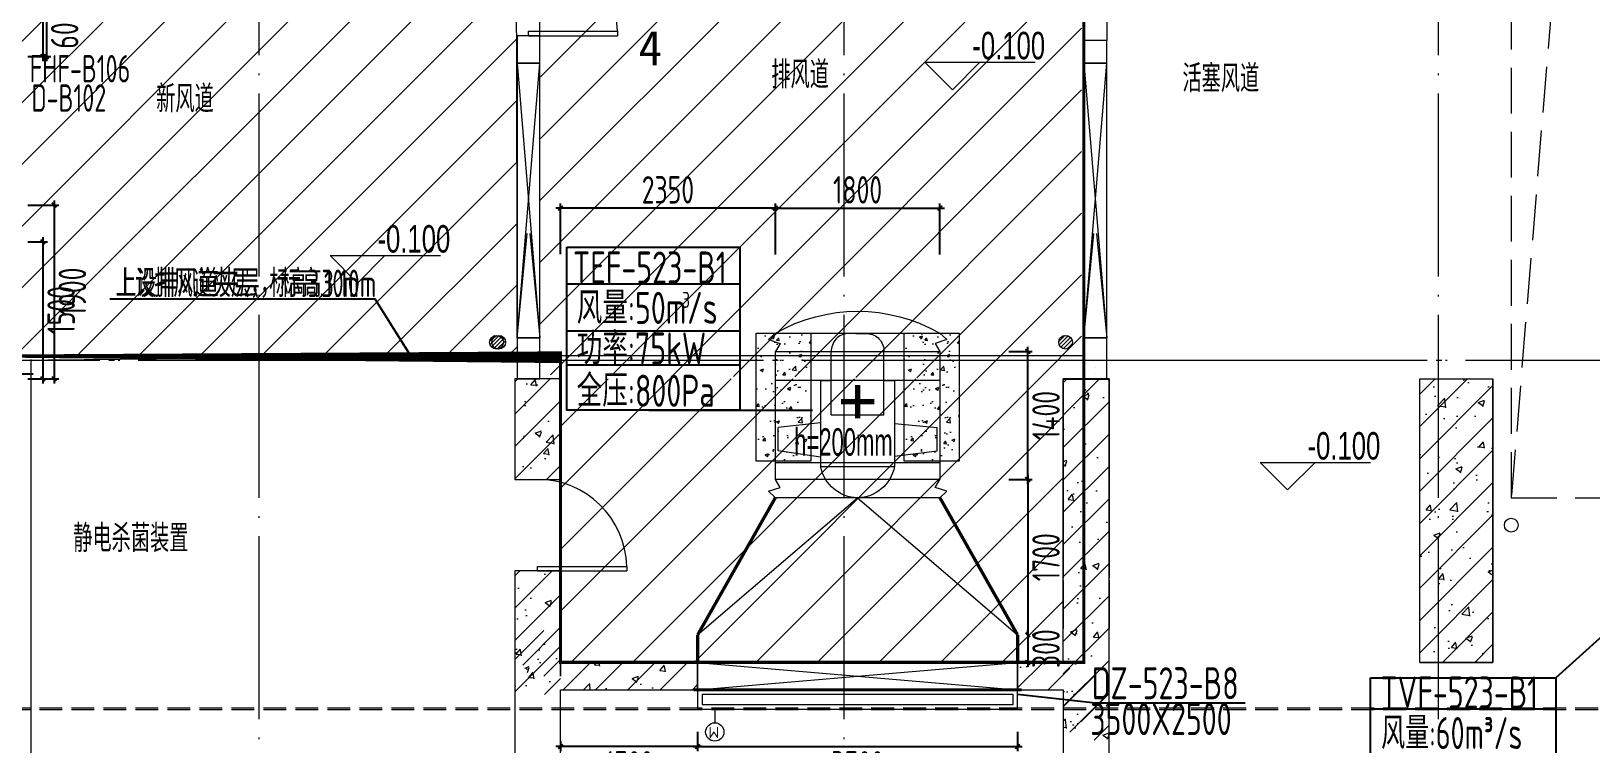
# Model space of a CAD drawing. Extents: x 4 to 13611208, y -605838 to 574722.
# Drawn here: x 13444407 to 13461467, y 180669 to 188460 of the extents above; entities that cross this region are included whole.
import ezdxf

# ---------------------------------------------------------------- set-up
doc = ezdxf.new("R2010")
doc.units = 0
doc.header["$LTSCALE"] = 1000
doc.header["$MEASUREMENT"] = 0
doc.linetypes.add('DASH', pattern=[0.35, 0.25, -0.1])
doc.linetypes.add('DOTE', pattern=[2.4200000000000004, 2, -0.2, 0.02, -0.2])
for name, color, linetype, lineweight in [('1-预埋件', 8, 'Continuous', 5), ('pipe排水', 8, 'Continuous', 5), ('SDF-设备', 1, 'Continuous', 5), ('SDF-风管', 3, 'Continuous', 20), ('SDF-风阀', 51, 'Continuous', 5), ('建筑底图', 8, 'Continuous', 13), ('预埋管', 8, 'Continuous', 5)]:
    doc.layers.add(name, color=color, linetype=linetype, lineweight=lineweight)
for name, color, linetype in [('DUCT-D-P标注', 7, 'Continuous'), ('DUCT-K-P标注', 7, 'Continuous'), ('DUCT-X-P标注', 7, 'Continuous'), ('DUCT-X-Y标注', 7, 'Continuous'), ('PUB_TEXT', 8, 'Continuous'), ('SDF-标注', 7, 'Continuous')]:
    doc.layers.add(name, color=color, linetype=linetype)
doc.styles.add('67', font='gbenor.shx', dxfattribs={"width": 0.7, "bigfont": 'hztxt.shx'})
doc.styles.add('C', font='HZTXT_E', dxfattribs={"width": 0.7, "bigfont": 'HZTXT'})
doc.styles.add('du', font='gbenor.shx', dxfattribs={"width": 0.8, "bigfont": 'hztxt.shx'})
doc.styles.get("Standard").update_dxf_attribs({"font": 'gbenor.shx', "bigfont": 'gbcbig.shx'})
doc.styles.add('宋体', font='')
doc.styles.add('晓游', font='gbenor.shx', dxfattribs={"width": 0.8, "bigfont": 'hztxt.shx'})
doc.styles.get('宋体').set_extended_font_data('SimSun')
doc.dimstyles.new('67', dxfattribs={"dimscale": 100, "dimtxt": 3, "dimasz": 0.5, "dimexe": 0.5, "dimexo": 2, "dimgap": 0.5, "dimtad": 2, "dimdec": 0, "dimrnd": 5, "dimzin": 0, "dimdsep": 46, "dimtxsty": 'du', "dimblk": 'ARCHTICK', "dimcen": 0, "dimdle": 0.5, "dimclrd": 256, "dimclre": 256, "dimclrt": 256, "dimazin": 0, "dimtfac": 1, "dimtdec": 0, "dimtix": 1, "dimtmove": 2, "dimatfit": 3, "dimfxl": 100, "dimtolj": 1, "dimtzin": 0, "dimlwd": -1, "dimlwe": -1, "dimarcsym": 0})
pattern_1 = [(45, (0.2669163811951876, -129739.492322559), (-336.7596045400932, 336.7596045400933), [])]
pattern_2 = [(45, (-133785.1337951943, -33131), (-176.7766952966369, 176.7766952966369), []), (49.99999999999999, (-133785.1337951943, -33131), (717.2601826007534, -62.75213498259511), [75, -825]), (355, (-133785.1337951943, -33131), (-138.751333613, 752.1921337000118), [60, -660]), (100.4514, (-133725.362115195, -33136.22933999999), (578.5093817140216, 689.4395420609536), [63.74019000000001, -701.142112]), (46.18420000000001, (-133785.1337951943, -32931), (1067.241048625644, -165.5190143290181), [112.5, -1237.5]), (96.6356, (-133696.1970501952, -32944.79330700001), (934.6627055487033, 974.1178709004417), [95.610288, -1051.713]), (351.1842, (-133785.1337951943, -32931), (934.6619451336272, 974.1186009253246), [90, -990]), (21, (-133685.1337951943, -32981), (596.9070521184617, -402.6188906653388), [75, -825]), (326.0000000000001, (-133685.1337951943, -32981), (243.3153319215817, 725.150045046853), [60, -660]), (71.4514, (-133635.3915621936, -33014.55160599999), (840.22262858149, 322.5304967099524), [63.74019000000001, -701.142112]), (37.50000000000001, (-133785.1337951943, -33131), (12.15985531729067, 332.8938538313115), [0, -652, 0, -670, 0, -662.5]), (7.499999999999999, (-133785.1337951943, -33131), (263.0695374421486, 394.4117118823602), [0, -382, 0, -637, 0, -252.5]), (327.5, (-134008.1337951943, -33131), (533.822436172409, -22.55487173437976), [0, -250, 0, -780, 0, -1035]), (317.5, (-134108.1337951943, -33131), (583.1861693423863, 100.1049823323177), [0, -325, 0, -518, 0, -735])]
pattern_3 = [(45, (-133785.1337951943, -33831), (-176.7766952966369, 176.7766952966369), []), (49.99999999999999, (-133785.1337951943, -33831), (717.2601826007534, -62.75213498259511), [75, -825]), (355, (-133785.1337951943, -33831), (-138.751333613, 752.1921337000118), [60, -660]), (100.4514, (-133725.362115195, -33836.22933999999), (578.5093817140216, 689.4395420609536), [63.74019000000001, -701.142112]), (46.18420000000001, (-133785.1337951943, -33631), (1067.241048625644, -165.5190143290181), [112.5, -1237.5]), (96.6356, (-133696.1970501952, -33644.79330700001), (934.6627055487033, 974.1178709004417), [95.610288, -1051.713]), (351.1842, (-133785.1337951943, -33631), (934.6619451336272, 974.1186009253246), [90, -990]), (21, (-133685.1337951943, -33681), (596.9070521184617, -402.6188906653388), [75, -825]), (326.0000000000001, (-133685.1337951943, -33681), (243.3153319215817, 725.150045046853), [60, -660]), (71.4514, (-133635.3915621936, -33714.55160599999), (840.22262858149, 322.5304967099524), [63.74019000000001, -701.142112]), (37.50000000000001, (-133785.1337951943, -33831), (12.15985531729067, 332.8938538313115), [0, -652, 0, -670, 0, -662.5]), (7.499999999999999, (-133785.1337951943, -33831), (263.0695374421486, 394.4117118823602), [0, -382, 0, -637, 0, -252.5]), (327.5, (-134008.1337951943, -33831), (533.822436172409, -22.55487173437976), [0, -250, 0, -780, 0, -1035]), (317.5, (-134108.1337951943, -33831), (583.1861693423863, 100.1049823323177), [0, -325, 0, -518, 0, -735])]

# ---------------------------------------------------------------- blocks, each defined once
blk = doc.blocks.new('地漏')
at = {"layer": 'pipe排水'}
h = blk.add_hatch(dxfattribs=at)
h.set_pattern_fill('ANSI31', color=8, scale=25, style=0)
h.set_pattern_definition([(45, (-444803.9495521076, -349136.3974404513), (-28.0633003783411, 28.0633003783411), [])])
h.paths.add_polyline_path([(100, 0, 1), (-100, 0, 1)])
blk.add_circle((0, 0), 100, dxfattribs=at)
blk = doc.blocks.new('A$C00460B6A')
at = {"layer": '预埋管', "linetype": 'DASH', "lineweight": -3, "ltscale": 0.5}
for p, q in [((729.1189822256565, 50.00143341813236), (-0.006739586591720581, 50.00143030937761)), ((523.463043898344, 100.0014334181324), (174.7439385093749, 100.0014303093776)), ((523.463043898344, 100.0014334181324), (174.7439385093749, 100.0014303093776)), ((523.4630443789065, 0.00143341813236475), (174.7439389880747, 0.001430309377610683))]:
    blk.add_line(p, q, dxfattribs=at)
for centre in [(174.7439387496561, 50.00143030937761), (523.4630441386253, 50.00143341813236)]:
    blk.add_ellipse(centre, major_axis=(-2.429254217184632e-07, 49.99999999906868), ratio=0.6701911663388869, start_param=3.141592653510884, end_param=9.42477796069047, dxfattribs=at)
blk = doc.blocks.new('埋件')
at = {"layer": '1-预埋件', "const_width": 50.00000000000001}
for points in [[(0, -158.9491780996323), (0, 158.9491780996323)], [(-158.9491782188416, -5.960464477539062e-08), (158.9491780996323, -5.960464477539062e-08)]]:
    blk.add_lwpolyline(points, dxfattribs=at)
blk = doc.blocks.new('_FZH')
blk.add_lwpolyline([(-0.5, -0.5), (0.5, -0.5), (0.5000000000000001, 0.5), (-0.4999999999999999, 0.5)], close=True)
blk = doc.blocks.new('$DorLib2D$00000001')
for p, q in [((0.45, 0.975), (0.5000000000000002, 0.975)), ((0.45, 0), (0.45, 0.975)), ((0.5, 0), (0.5, 0.975)), ((0.5, 0), (0.45, 0))]:
    blk.add_line(p, q)
at = {"lineweight": 13}
blk.add_arc((0.475, 0), 0.975, 91.46928358135379, 180, dxfattribs=at)
blk = doc.blocks.new('_ArchTick')
at = {"color": 0, "linetype": 'ByBlock', "const_width": 0.4}
blk.add_lwpolyline([(-0.5, -0.5), (0.5, 0.5)], dxfattribs=at)
blk = doc.blocks.new('*D309')
at = {"layer": 'SDF-标注', "transparency": 16777216}
for p, q in [((13451697.3662067, 180798.3355331155), (13451697.3662067, 180588.9741109634)), ((13455197.36620421, 180798.3355331397), (13455197.36620421, 180588.9741109634)), ((13451647.3662067, 180638.9741109634), (13455247.36620421, 180638.9741109634))]:
    blk.add_line(p, q, dxfattribs=at)
at = {"layer": 'SDF-标注', "transparency": 16777216, "xscale": 50, "yscale": 50, "zscale": 50, "rotation": 180}
blk.add_blockref('_ArchTick', (13451697.3662067, 180638.9741109634), dxfattribs=at)
at = {"layer": 'SDF-标注', "transparency": 16777216, "xscale": 50, "yscale": 50, "zscale": 50}
blk.add_blockref('_ArchTick', (13455197.36620421, 180638.9741109634), dxfattribs=at)
at = {"layer": 'SDF-标注', "transparency": 16777216, "insert": (13453447.36620545, 180438.9741109634), "char_height": 300, "attachment_point": 5, "style": 'du'}
blk.add_mtext('\\A1;3500', dxfattribs=at)
blk = doc.blocks.new('*D319')
at = {"layer": 'SDF-标注', "transparency": 16777216}
for p, q in [((13455308.23145683, 183609.5045200073), (13455308.23145683, 181809.5180310459)), ((13455140.29883207, 183559.5045200073), (13455358.23145683, 183559.5045200073)), ((13455397.36611338, 181859.5180310459), (13455358.23145683, 181859.5180310459))]:
    blk.add_line(p, q, dxfattribs=at)
at = {"layer": 'SDF-标注', "transparency": 16777216, "xscale": 50, "yscale": 50, "zscale": 50}
for p, rotation in [((13455308.23145683, 183559.5045200073), 90), ((13455308.23145683, 181859.5180310459), 270)]:
    blk.add_blockref('_ArchTick', p, dxfattribs=dict(at, rotation=rotation))
at = {"layer": 'SDF-标注', "transparency": 16777216, "insert": (13455508.23145683, 182709.5112755288), "char_height": 300, "attachment_point": 5, "rotation": 90, "style": 'du'}
blk.add_mtext('\\A1;1700', dxfattribs=at)
blk = doc.blocks.new('*D320')
at = {"layer": 'SDF-标注', "transparency": 16777216}
for p, q in [((13455102.79898521, 184959.5045200073), (13455358.23145683, 184959.5045200073)), ((13455308.23145683, 183509.5045200073), (13455308.23145683, 185009.5045200073)), ((13455102.79910406, 183559.5045200073), (13455358.23145683, 183559.5045200073))]:
    blk.add_line(p, q, dxfattribs=at)
at = {"layer": 'SDF-标注', "transparency": 16777216, "xscale": 50, "yscale": 50, "zscale": 50}
for p, rotation in [((13455308.23145683, 184959.5045200073), 90), ((13455308.23145683, 183559.5045200073), 270)]:
    blk.add_blockref('_ArchTick', p, dxfattribs=dict(at, rotation=rotation))
at = {"layer": 'SDF-标注', "transparency": 16777216, "insert": (13455508.23145683, 184259.5045200094), "char_height": 300, "attachment_point": 5, "rotation": 90, "style": 'du'}
blk.add_mtext('\\A1;1400', dxfattribs=at)
blk = doc.blocks.new('*D321')
at = {"layer": 'SDF-标注', "transparency": 16777216}
for p, q in [((13452497.36651359, 186525.9928305628), (13454397.36651359, 186525.9928305628)), ((13452547.36651359, 186017.7485184434), (13452547.36651359, 186575.9928305628)), ((13454347.36651359, 186017.748675285), (13454347.36651359, 186575.9928305628))]:
    blk.add_line(p, q, dxfattribs=at)
at = {"layer": 'SDF-标注', "transparency": 16777216, "xscale": 50, "yscale": 50, "zscale": 50, "rotation": 180}
blk.add_blockref('_ArchTick', (13452547.36651359, 186525.9928305628), dxfattribs=at)
at = {"layer": 'SDF-标注', "transparency": 16777216, "xscale": 50, "yscale": 50, "zscale": 50}
blk.add_blockref('_ArchTick', (13454347.36651359, 186525.9928305628), dxfattribs=at)
at = {"layer": 'SDF-标注', "transparency": 16777216, "insert": (13453447.36651359, 186725.9928305628), "char_height": 300, "attachment_point": 5, "style": 'du'}
blk.add_mtext('\\A1;1800', dxfattribs=at)
blk = doc.blocks.new('*D322')
at = {"layer": 'SDF-标注', "transparency": 16777216}
for p, q in [((13452597.36651359, 186525.9928305628), (13450147.36620499, 186525.9928305628)), ((13450197.36620499, 186022.8106248325), (13450197.36620499, 186575.9928305628)), ((13452547.36651359, 186117.7485184434), (13452547.36651359, 186575.9928305628))]:
    blk.add_line(p, q, dxfattribs=at)
at = {"layer": 'SDF-标注', "transparency": 16777216, "xscale": 50, "yscale": 50, "zscale": 50, "rotation": 180}
blk.add_blockref('_ArchTick', (13450197.36620499, 186525.9928305628), dxfattribs=at)
at = {"layer": 'SDF-标注', "transparency": 16777216, "xscale": 50, "yscale": 50, "zscale": 50}
blk.add_blockref('_ArchTick', (13452547.36651359, 186525.9928305628), dxfattribs=at)
at = {"layer": 'SDF-标注', "transparency": 16777216, "insert": (13451372.36635929, 186725.9928305628), "char_height": 300, "attachment_point": 5, "style": 'du'}
blk.add_mtext('\\A1;2350', dxfattribs=at)
blk = doc.blocks.new('*D323')
at = {"layer": 'SDF-标注', "transparency": 16777216}
for p, q in [((13450197.36620483, 180698.3355331423), (13450197.36620483, 180588.9741109634)), ((13451697.36620829, 180698.3355331423), (13451697.36620829, 180588.9741109634)), ((13451747.36620829, 180638.9741109634), (13450147.36620483, 180638.9741109634))]:
    blk.add_line(p, q, dxfattribs=at)
at = {"layer": 'SDF-标注', "transparency": 16777216, "xscale": 50, "yscale": 50, "zscale": 50, "rotation": 180}
blk.add_blockref('_ArchTick', (13450197.36620483, 180638.9741109634), dxfattribs=at)
at = {"layer": 'SDF-标注', "transparency": 16777216, "xscale": 50, "yscale": 50, "zscale": 50}
blk.add_blockref('_ArchTick', (13451697.36620829, 180638.9741109634), dxfattribs=at)
at = {"layer": 'SDF-标注', "transparency": 16777216, "insert": (13450947.36620656, 180438.9741109634), "char_height": 300, "attachment_point": 5, "style": 'du'}
blk.add_mtext('\\A1;1500', dxfattribs=at)
blk = doc.blocks.new('prfj')
at = {"layer": 'SDF-设备', "color": 1}
for p, q in [((-899.9996974654496, 0.0001568415318615735), (-976.2002281360328, -70.76664657652145)), ((900.0003025345504, -0.0001568416482768953), (-899.9996974654496, 0.0001568415318615735)), ((-976.2002281360328, -70.76664657652145), (-847.6649616020732, -112.0886859769817)), ((-847.6649616020732, -112.0886859769817), (-899.9997271844186, -199.9998431584681)), ((976.2008119602688, -70.76698682381539), (847.6655324976891, -112.0889814255643)), ((847.6655324976891, -112.0889814255643), (900.0002728155814, -200.0001568416483)), ((900.0003025345504, -0.0001568416482768953), (976.2008119602688, -70.76698682381539)), ((-899.9997271844186, -199.9998431584681), (-899.9999490399845, -1599.999843158471)), ((900.0002728155814, -200.0001568416483), (-899.9997271844186, -199.9998431584681)), ((900.000035113655, -1600.000156841648), (900.0002728155814, -200.0001568416483)), ((900.000243098475, -380.0001568416483), (-899.999756901525, -379.9998431584681)), ((-404.9997666249983, -441.9827039033989), (-870.4252887745388, -511.9632285138941)), ((-404.9998980727978, -1282.499929412443), (-404.9997510137036, -342.1588481477811)), ((-404.9997510137036, -342.1588481477811), (405.0002489862964, -342.1589893090422)), ((405.0001019272022, -1282.500070573471), (405.0002489862964, -342.1589893090422)), ((405.0002314453013, -454.3220686562709), (870.4257337022573, -511.9635318989749)), ((-870.4252887745388, -511.9632285138941), (-870.4253289070912, -768.5681847859523)), ((870.4257337022573, -511.9635318989749), (870.4256935697049, -768.5684881710331)), ((-404.9998258706182, -820.8160126017756), (-870.4253289070912, -768.5681847859523)), ((405.0001755701378, -811.6036494958098), (870.4256935697049, -768.5684881710331)), ((-288.4965079948306, -905.4127874348196), (-288.4966174149886, -1595.163767897699)), ((-288.4965079948306, -905.4127874348196), (288.4968297877349, -905.4128879929776)), ((288.4968297877349, -905.4128879929776), (288.4967203680426, -1595.163868455857)), ((900.0001019588672, -1282.500156841648), (-899.9998980411328, -1282.499843158468)), ((-404.9998980727978, -1282.499929412443), (-288.4965669671074, -1282.499949717603)), ((288.4967708149925, -1282.500050275994), (405.0001019272022, -1282.500070573471)), ((-976.2005031374283, -1729.233012220997), (-847.6652236748487, -1687.911017626233)), ((-899.9999648868106, -1599.999843158468), (900.000035113655, -1600.000156841648)), ((-847.6652236748487, -1687.911017626233), (-899.9999648868106, -1599.999843158468)), ((847.665270424448, -1687.911313074583), (900.000035113655, -1600.000156841648)), ((976.2005369584076, -1729.233352468058), (847.665270424448, -1687.911313074583)), ((-899.999994603917, -1799.999843158468), (-976.2005031374283, -1729.233012220997)), ((-899.999994603917, -1799.999843158468), (900.000005396083, -1800.000156841648)), ((18.4969689249989, -1795.163814953703), (-108.4963688571009, -1795.163837087515)), ((-18.49664713209494, -1795.163814953703), (108.4966906500049, -1795.163837087515)), ((900.000005396083, -1800.000156841648), (976.2005369584076, -1729.233352468058))]:
    blk.add_line(p, q, dxfattribs=at)
blk.add_arc((0.0002805362455546856, -221.1715087508201), 1817.333047292401, 240.3149938883995, 299.6849861498936, dxfattribs=at)
for centre, major_axis, ratio, start_param, end_param in [((0.0002339784987270832, -438.1428618768114), (-1.680970198798609e-09, 438.1428618768755), 0.9473684210528648, -1.349935305051535, 1.349934974720079), ((106.2306849239394, -1602.347763723403), (39.46999155783357, 189.350546588319), 0.9398203993336641, 3.372288087143281, 4.943084413941262)]:
    blk.add_ellipse(centre, major_axis=major_axis, ratio=ratio, start_param=start_param, end_param=end_param, dxfattribs=at)
at = {"layer": 'SDF-设备', "color": 1, "extrusion": (0, 0, -1)}
blk.add_ellipse((-106.2303631310353, -1602.347763723403), major_axis=(-39.4699915578335, 189.350546588319), ratio=0.9398203993336641, start_param=3.372288087143281, end_param=4.943084413941262, dxfattribs=at)
blk = doc.blocks.new('fextfe')
at = {"layer": 'DUCT-X-P标注', "style": '67', "width": 0.75}
blk.add_attdef('FHF-A201', (1930390.610289754, -201817.8991135471), '', height=300, dxfattribs=at)
blk = doc.blocks.new('fxefd')
at = {"layer": 'DUCT-X-P标注', "style": '67', "width": 0.75}
blk.add_attdef('6', (1912203.745516762, -208651.8715926759), '', height=300, dxfattribs=at)
blk = doc.blocks.new('*D1027')
at = {"layer": 'DUCT-K-P标注', "transparency": 16777216}
for p, q in [((13444397.46620497, 188782.2718454443), (13444623.6356812, 188782.2718454443)), ((13444573.6356812, 188832.2718454443), (13444573.6356812, 188134.5146855887)), ((13444397.46620497, 188184.5146855887), (13444623.6356812, 188184.5146855887))]:
    blk.add_line(p, q, dxfattribs=at)
at = {"layer": 'DUCT-K-P标注', "transparency": 16777216, "xscale": 50, "yscale": 50, "zscale": 50}
for p, rotation in [((13444573.6356812, 188782.2718454443), 90), ((13444573.6356812, 188184.5146855887), 270)]:
    blk.add_blockref('_ArchTick', p, dxfattribs=dict(at, rotation=rotation))
at = {"layer": 'DUCT-K-P标注', "transparency": 16777216, "insert": (13444773.6356812, 188483.3932655187), "char_height": 300, "attachment_point": 5, "rotation": 90, "style": 'du'}
blk.add_mtext('\\A1;600', dxfattribs=at)
blk = doc.blocks.new('*D1062')
at = {"layer": 'DUCT-X-Y标注', "transparency": 16777216}
for p, q in [((13444372.36507763, 186157.4999999935), (13444585, 186157.4999999935)), ((13444535, 186207.4999999935), (13444535, 184609.5171066087)), ((13444372.36507759, 184659.5171066087), (13444585, 184659.5171066087))]:
    blk.add_line(p, q, dxfattribs=at)
at = {"layer": 'DUCT-X-Y标注', "transparency": 16777216, "xscale": 50, "yscale": 50, "zscale": 50}
for p, rotation in [((13444535, 186157.4999999935), 90), ((13444535, 184659.5171066087), 270)]:
    blk.add_blockref('_ArchTick', p, dxfattribs=dict(at, rotation=rotation))
at = {"layer": 'DUCT-X-Y标注', "transparency": 16777216, "insert": (13444735, 185408.5085533033), "char_height": 300, "attachment_point": 5, "rotation": 90, "style": 'du'}
blk.add_mtext('\\A1;1500', dxfattribs=at)
blk = doc.blocks.new('*D1064')
at = {"layer": 'DUCT-X-Y标注', "transparency": 16777216}
for p, q in [((13444372.37547742, 189884.934976365), (13444585, 189884.934976365)), ((13444535, 189934.934976365), (13444535, 188134.5146024766)), ((13444372.36564026, 188184.5146024766), (13444585, 188184.5146024766))]:
    blk.add_line(p, q, dxfattribs=at)
at = {"layer": 'DUCT-X-Y标注', "transparency": 16777216, "xscale": 50, "yscale": 50, "zscale": 50}
for p, rotation in [((13444535, 189884.934976365), 90), ((13444535, 188184.5146024766), 270)]:
    blk.add_blockref('_ArchTick', p, dxfattribs=dict(at, rotation=rotation))
at = {"layer": 'DUCT-X-Y标注', "transparency": 16777216, "insert": (13444735, 189034.724789423), "char_height": 300, "attachment_point": 5, "rotation": 90, "style": 'du'}
blk.add_mtext('\\A1;1700', dxfattribs=at)
blk = doc.blocks.new('*D1201')
at = {"layer": 'DUCT-D-P标注', "transparency": 16777216}
for p, q in [((13444372.36489381, 186559.8842807666), (13444708.5, 186559.8842807666)), ((13444658.5, 186609.8842807666), (13444658.5, 184609.5171248615)), ((13444372.3662057, 184659.5171248615), (13444708.5, 184659.5171248615))]:
    blk.add_line(p, q, dxfattribs=at)
at = {"layer": 'DUCT-D-P标注', "transparency": 16777216, "xscale": 50, "yscale": 50, "zscale": 50}
for p, rotation in [((13444658.5, 186559.8842807666), 90), ((13444658.5, 184659.5171248615), 270)]:
    blk.add_blockref('_ArchTick', p, dxfattribs=dict(at, rotation=rotation))
at = {"layer": 'DUCT-D-P标注', "transparency": 16777216, "insert": (13444858.5, 185609.7007028162), "char_height": 300, "attachment_point": 5, "rotation": 90, "style": 'du'}
blk.add_mtext('\\A1;1900', dxfattribs=at)
blk = doc.blocks.new('*D2024')
at = {"layer": 'SDF-标注', "transparency": 16777216}
for p, q in [((13455308.23145683, 181859.5180310459), (13455308.23145683, 181909.5180310459)), ((13455308.23145683, 181859.5180310459), (13455308.23145683, 181559.5181043502)), ((13455397.36611338, 181859.5180310459), (13455358.23145683, 181859.5180310459)), ((13455308.23145683, 181559.5181043502), (13455308.23145683, 181509.5181043502)), ((13455397.36620456, 181559.5181043502), (13455358.23145683, 181559.5181043502))]:
    blk.add_line(p, q, dxfattribs=at)
at = {"layer": 'SDF-标注', "transparency": 16777216, "xscale": 50, "yscale": 50, "zscale": 50}
for p, rotation in [((13455308.23145683, 181859.5180310459), 270), ((13455308.23145683, 181559.5181043502), 90)]:
    blk.add_blockref('_ArchTick', p, dxfattribs=dict(at, rotation=rotation))
at = {"layer": 'SDF-标注', "transparency": 16777216, "insert": (13455508.23145683, 181709.5180677002), "char_height": 300, "attachment_point": 5, "rotation": 90, "style": 'du'}
blk.add_mtext('\\A1;300', dxfattribs=at)

msp = doc.modelspace()

# ---------------------------------------------------------------- hatches: boundary and pattern name
at = {"layer": '建筑底图', "linetype": 'DASH'}
h = msp.add_hatch(dxfattribs=at)
h.set_pattern_fill('ANSI31', color=8, scale=300, style=0)
h.set_pattern_definition(pattern_1)
h.paths.add_polyline_path([(13449997.3662043, 197653.7500886408), (13455897.36620666, 197653.7500886404), (13455897.366207, 184653.7500886758), (13449972.36620379, 184703.7525290663)])
h = msp.add_hatch(dxfattribs=at)
h.set_pattern_fill('ANSI31', color=8, scale=300, style=0)
h.set_pattern_definition(pattern_1)
h.paths.add_polyline_path([(13444197.36620512, 194859.5146828463), (13446297.36620497, 194859.5146828463), (13446297.36620497, 194309.5146844555), (13447497.36620497, 194309.514683548), (13447497.36620535, 194809.5146845103), (13449697.36620421, 194809.5146845718), (13449722.36620434, 184909.5171260531), (13444172.3662059, 184909.5171263935)])
at = {"layer": '建筑底图'}
h = msp.add_hatch(dxfattribs=at)
h.set_pattern_fill('AR-CONC', color=8, scale=50, style=0)
h.set_pattern_definition([(49.99999999999999, (8788393.36644283, 146520.486740487), (358.6300913003766, -31.37606749129755), [37.5, -412.5]), (355, (8788393.36644283, 146520.486740487), (-69.37566680649999, 376.0960668500059), [30, -330]), (100.4514, (8788423.252282828, 146517.8720704871), (289.2546908570108, 344.7197710304769), [31.87009499999999, -350.5710559999998]), (46.1842, (8788393.36644283, 146620.486740487), (533.6205243128222, -82.75950716450905), [56.2499999999999, -618.7499999999984]), (96.6356, (8788437.834815329, 146613.5900869871), (467.3313527743517, 487.0589354502208), [47.805144, -525.8564999999999]), (351.1842000000001, (8788393.36644283, 146620.486740487), (467.3309725668135, 487.0593004626623), [45, -495]), (21, (8788443.36644283, 146595.486740487), (298.4535260592309, -201.3094453326694), [37.5, -412.5]), (326, (8788443.36644283, 146595.486740487), (121.6576659607908, 362.5750225234265), [30, -330]), (71.45140000000002, (8788468.23755933, 146578.7109374871), (420.1113142907449, 161.2652483549762), [31.87009499999995, -350.5710559999992]), (37.50000000000001, (8788393.36644283, 146520.486740487), (6.079927658645334, 166.4469269156557), [0, -326, 0, -335, 0, -331.25]), (7.499999999999999, (8788393.36644283, 146520.486740487), (131.5347687210743, 197.2058559411801), [0, -191, 0, -318.5, 0, -126.25]), (327.5, (8788281.86644283, 146520.486740487), (266.9112180862045, -11.2774358671899), [0, -125, 0, -390, 0, -517.4999999999999]), (317.5, (8788231.86644283, 146520.486740487), (291.5930846711932, 50.05249116615882), [0, -162.5, 0, -259, 0, -367.5])])
h.paths.add_polyline_path([(13452937.36632459, 185159.0281173644), (13452937.36632459, 183759.0281173644), (13452337.3663246, 183759.0281173644), (13452337.3663246, 185159.0281173644)])
h = msp.add_hatch(dxfattribs=at)
h.set_pattern_fill('AR-CONC', color=8, scale=50, style=0)
h.set_pattern_definition([(49.99999999999999, (8790013.36644283, 146520.486740487), (358.6300913003766, -31.37606749129755), [37.5, -412.5]), (355, (8790013.36644283, 146520.486740487), (-69.37566680649999, 376.0960668500059), [30, -330]), (100.4514, (8790043.252282828, 146517.8720704871), (289.2546908570108, 344.7197710304769), [31.87009499999999, -350.5710559999998]), (46.1842, (8790013.36644283, 146620.486740487), (533.6205243128222, -82.75950716450905), [56.2499999999999, -618.7499999999984]), (96.6356, (8790057.834815329, 146613.5900869871), (467.3313527743517, 487.0589354502208), [47.805144, -525.8564999999999]), (351.1842000000001, (8790013.36644283, 146620.486740487), (467.3309725668135, 487.0593004626623), [45, -495]), (21, (8790063.36644283, 146595.486740487), (298.4535260592309, -201.3094453326694), [37.5, -412.5]), (326, (8790063.36644283, 146595.486740487), (121.6576659607908, 362.5750225234265), [30, -330]), (71.45140000000002, (8790088.23755933, 146578.7109374871), (420.1113142907449, 161.2652483549762), [31.87009499999995, -350.5710559999992]), (37.50000000000001, (8790013.36644283, 146520.486740487), (6.079927658645334, 166.4469269156557), [0, -326, 0, -335, 0, -331.25]), (7.499999999999999, (8790013.36644283, 146520.486740487), (131.5347687210743, 197.2058559411801), [0, -191, 0, -318.5, 0, -126.25]), (327.5, (8789901.86644283, 146520.486740487), (266.9112180862045, -11.2774358671899), [0, -125, 0, -390, 0, -517.4999999999999]), (317.5, (8789851.86644283, 146520.486740487), (291.5930846711932, 50.05249116615882), [0, -162.5, 0, -259, 0, -367.5])])
h.paths.add_polyline_path([(13454557.36632459, 185159.0281173644), (13454557.36632459, 183759.0281173644), (13453957.3663246, 183759.0281173644), (13453957.3663246, 185159.0281173644)])
h = msp.add_hatch(dxfattribs=at)
h.set_pattern_fill('钢筋混凝土', color=8, scale=100, style=0)
h.set_pattern_definition(pattern_3)
h.paths.add_polyline_path([(13449697.36620472, 184659.5146844574), (13449697.36620468, 183559.5215253906), (13450197.36620467, 183559.5215253907), (13450197.36620472, 184659.5146844574)])
at = {"layer": '建筑底图', "linetype": 'DASH'}
h = msp.add_hatch(dxfattribs=at)
h.set_pattern_fill('ANSI31', color=8, scale=300, style=0)
h.set_pattern_definition(pattern_1)
h.paths.add_polyline_path([(13450197.36620472, 184659.517194763), (13455697.36620442, 184659.517194763), (13455697.36620442, 181559.5181041011), (13450197.36620472, 181559.5181041011)])
at = {"layer": '建筑底图'}
h = msp.add_hatch(dxfattribs=at)
h.set_pattern_fill('钢筋混凝土', color=8, scale=100, style=0)
h.set_pattern_definition(pattern_3)
h.paths.add_polyline_path([(13455864.03287108, 180709.5181041762), (13456197.36620441, 180709.5181043487), (13456197.36620441, 184659.5146844574), (13455697.36620441, 184659.5146844574), (13455697.36620442, 180859.5181041011)])
h = msp.add_hatch(dxfattribs=at)
h.set_pattern_fill('钢筋混凝土', color=8, scale=100, style=0)
h.set_pattern_definition([(45, (793255.2557103541, 7.916241884231567e-09), (-176.7766952966369, 176.7766952966369), []), (49.99999999999999, (793255.2557103541, 7.916241884231567e-09), (717.2601826007534, -62.75213498259511), [75, -825]), (355, (793255.2557103541, 7.916241884231567e-09), (-138.751333613, 752.1921337000118), [60, -660]), (100.4514, (793315.0273903534, -5.229339992074529), (578.5093817140216, 689.4395420609536), [63.74019000000001, -701.142112]), (46.18420000000001, (793255.2557103541, 200.0000000079162), (1067.241048625644, -165.5190143290181), [112.5, -1237.5]), (96.6356, (793344.1924553532, 186.2066930079018), (934.6627055487033, 974.1178709004417), [95.610288, -1051.713]), (351.1842, (793255.2557103541, 200.0000000079162), (934.6619451336272, 974.1186009253246), [90, -990]), (21, (793355.2557103541, 150.0000000079162), (596.9070521184617, -402.6188906653388), [75, -825]), (326.0000000000001, (793355.2557103541, 150.0000000079162), (243.3153319215817, 725.150045046853), [60, -660]), (71.4514, (793404.9979433548, 116.4483940079226), (840.22262858149, 322.5304967099524), [63.74019000000001, -701.142112]), (37.50000000000001, (793255.2557103541, 7.916241884231567e-09), (12.15985531729067, 332.8938538313115), [0, -652, 0, -670, 0, -662.5]), (7.499999999999999, (793255.2557103541, 7.916241884231567e-09), (263.0695374421486, 394.4117118823602), [0, -382, 0, -637, 0, -252.5]), (327.5, (793032.2557103541, 7.916241884231567e-09), (533.822436172409, -22.55487173437976), [0, -250, 0, -780, 0, -1035]), (317.5, (792932.2557103541, 7.916241884231567e-09), (583.1861693423863, 100.1049823323177), [0, -325, 0, -518, 0, -735])])
h.paths.add_polyline_path([(13460397.36620514, 181559.5123768247), (13459597.36620479, 181559.5123768247), (13459597.36620479, 184659.5146856282), (13460397.36620514, 184659.5146856282)])
h = msp.add_hatch(dxfattribs=at)
h.set_pattern_fill('钢筋混凝土', color=8, scale=100, style=0)
h.set_pattern_definition(pattern_3)
h.paths.add_polyline_path([(13450197.36620472, 181409.5171034763), (13450197.36620467, 182559.5215253906), (13449697.36620466, 182559.5215253906), (13449697.36620466, 181659.5171034578), (13449864.03287143, 181409.5171034882)])
h = msp.add_hatch(dxfattribs=at)
h.set_pattern_fill('钢筋混凝土', color=8, scale=100, style=0)
h.set_pattern_definition([(45, (-133785.1337951943, -33331), (-176.7766952966369, 176.7766952966369), []), (49.99999999999999, (-133785.1337951943, -33331), (717.2601826007534, -62.75213498259511), [75, -825]), (355, (-133785.1337951943, -33331), (-138.751333613, 752.1921337000118), [60, -660]), (100.4514, (-133725.362115195, -33336.22933999999), (578.5093817140216, 689.4395420609536), [63.74019000000001, -701.142112]), (46.18420000000001, (-133785.1337951943, -33131), (1067.241048625644, -165.5190143290181), [112.5, -1237.5]), (96.6356, (-133696.1970501952, -33144.79330700001), (934.6627055487033, 974.1178709004417), [95.610288, -1051.713]), (351.1842, (-133785.1337951943, -33131), (934.6619451336272, 974.1186009253246), [90, -990]), (21, (-133685.1337951943, -33181), (596.9070521184617, -402.6188906653388), [75, -825]), (326.0000000000001, (-133685.1337951943, -33181), (243.3153319215817, 725.150045046853), [60, -660]), (71.4514, (-133635.3915621936, -33214.55160599999), (840.22262858149, 322.5304967099524), [63.74019000000001, -701.142112]), (37.50000000000001, (-133785.1337951943, -33331), (12.15985531729067, 332.8938538313115), [0, -652, 0, -670, 0, -662.5]), (7.499999999999999, (-133785.1337951943, -33331), (263.0695374421486, 394.4117118823602), [0, -382, 0, -637, 0, -252.5]), (327.5, (-134008.1337951943, -33331), (533.822436172409, -22.55487173437976), [0, -250, 0, -780, 0, -1035]), (317.5, (-134108.1337951943, -33331), (583.1861693423863, 100.1049823323177), [0, -325, 0, -518, 0, -735])])
h.paths.add_polyline_path([(13450030.69953811, 181209.5181044539), (13450197.36620485, 181359.5181044875), (13450197.36620472, 181909.5171034763), (13449864.03287143, 181909.5171034882), (13449697.36620492, 181659.5171035305), (13449697.36620472, 181209.518104351)])
h = msp.add_hatch(dxfattribs=at)
h.set_pattern_fill('钢筋混凝土', color=8, scale=100, style=0)
h.set_pattern_definition(pattern_2)
h.paths.add_polyline_path([(13450030.69953811, 181409.5181044539), (13450197.36620476, 181259.5181045234), (13451697.36620655, 181259.5181043504), (13451697.36620655, 181559.5181043504), (13450197.36620485, 181559.5181044875)])
h = msp.add_hatch(dxfattribs=at)
h.set_pattern_fill('钢筋混凝土', color=8, scale=100, style=0)
h.set_pattern_definition(pattern_2)
h.paths.add_polyline_path([(13455197.36620447, 181259.518104349), (13455697.3662044, 181259.5181040788), (13455864.03287108, 181409.5181041762), (13455697.36620442, 181559.5181041011), (13455197.36620447, 181559.518104349)])
h = msp.add_hatch(dxfattribs=at)
h.set_pattern_fill('钢筋混凝土', color=8, scale=100, style=0)
h.set_pattern_definition(pattern_2)
h.paths.add_polyline_path([(13455697.3662044, 181259.5181040788), (13455697.36620446, 180909.5171035156), (13456197.36620447, 180909.5171035156), (13456197.36620441, 181409.5181043487), (13455864.03287108, 181409.5181041763)])

# ---------------------------------------------------------------- linework, layer by layer
at = {"layer": 'DUCT-D-P标注', "const_width": 35}
msp.add_lwpolyline([(13444172.36620593, 194859.5146855215), (13449972.36620482, 194859.5146858197), (13449972.36620586, 197909.5146856215), (13455922.36620661, 197909.5146845315), (13455922.3662075, 181559.5181043504), (13450197.36620583, 181559.5181043504), (13450197.36620583, 184909.5171260323), (13444172.36455184, 184909.5171260249), (13444172.36786041, 194859.5153822983)], dxfattribs=at)
at = {"layer": 'DUCT-D-P标注'}
msp.add_lwpolyline([(13448560.16768606, 184909.5169048265), (13448168.36001888, 185530.4785216213), (13445267.92957887, 185530.4785216213)], dxfattribs=at)
at = {"layer": 'DUCT-K-P标注', "const_width": 35}
msp.add_lwpolyline([(13444172.36758171, 194858.5527504617), (13449972.36758061, 194858.55275076), (13449972.36758164, 197908.5527505617), (13455922.36758239, 197908.5527494718), (13455922.36758328, 181559.5181043504), (13450197.36758161, 181559.5181043504), (13450197.36758161, 184908.5551909725), (13444172.36592762, 184908.5551909651), (13444172.3692362, 194858.5534472385)], dxfattribs=at)
at = {"layer": 'DUCT-K-P标注'}
for points in [[(13448560.16768516, 184909.5169101689), (13448168.36001797, 185530.4785269637), (13445267.92957797, 185530.4785269637)], [(13448560.16906185, 184908.5549697667), (13448168.36139466, 185529.5165865615), (13445267.93095466, 185529.5165865615)]]:
    msp.add_lwpolyline(points, dxfattribs=at)
at = {"layer": 'DUCT-X-P标注', "const_width": 35}
for points in [[(13444172.36620502, 194858.5527504617), (13449972.36620392, 194858.5527507599), (13449972.36620495, 197908.5527505617), (13455922.3662057, 197908.5527494717), (13455922.3662066, 181559.5181043504), (13450197.36620492, 181559.5181043504), (13450197.36620492, 184908.5551909725), (13444172.36455094, 184908.5551909651), (13444172.36785951, 194858.5534472385)], [(13444172.36620507, 194858.5527451193), (13449972.36620396, 194858.5527454176), (13449972.366205, 197908.5527452193), (13455922.36620575, 197908.5527441294), (13455922.3662066, 181559.5181043504), (13450197.36620492, 181559.5181043504), (13450197.36620497, 184908.5551856302), (13444172.36455098, 184908.5551856227), (13444172.36785955, 194858.5534418962)]]:
    msp.add_lwpolyline(points, dxfattribs=at)
at = {"layer": 'DUCT-X-P标注'}
for points in [[(13448560.16630851, 184909.5169048265), (13448168.35864133, 185530.4785216213), (13445267.92820133, 185530.4785216213)], [(13448560.1676852, 184909.5169048265), (13448168.36001802, 185530.4785216213), (13445267.92957801, 185530.4785216213)], [(13448560.1676852, 184908.5549644244), (13448168.36001802, 185529.5165812192), (13445267.92957801, 185529.5165812192)]]:
    msp.add_lwpolyline(points, dxfattribs=at)
at = {"layer": 'SDF-标注'}
for p, q in [((13450266.67094286, 185697.461463992, -3.55e-06), (13452158.51287308, 185697.461463992, -3.55e-06)), ((13450266.67094286, 185185.4491842227, -3.55e-06), (13452158.51287308, 185185.4491842227, -3.55e-06)), ((13450266.67094286, 184812.3463091255, -3.55e-06), (13452158.51287308, 184812.3463091255, -3.55e-06)), ((13451162.59190797, 184318.2080013468, -3.55e-06), (13452954.43383818, 184318.2080013468, -3.55e-06)), ((13462697.36572472, 182848.9999849182), (13461086.47740825, 181390.764747359)), ((13456018.1440672, 181117.297461725), (13457686.97897762, 181117.297461725)), ((13459058.88736597, 181051.0904052406), (13461086.47740825, 181051.0904052406))]:
    msp.add_line(p, q, dxfattribs=at)
at = {"layer": 'SDF-标注', "elevation": -3.55e-06}
msp.add_lwpolyline([(13450266.67094286, 186098.2341723743), (13452158.51287308, 186098.2341723743), (13452158.51287308, 184318.2080013468), (13450266.67094286, 184318.2080013468)], close=True, dxfattribs=at)
at = {"layer": 'SDF-标注'}
msp.add_lwpolyline([(13459058.88736597, 181390.764747359), (13461086.47740825, 181390.764747359), (13461086.47740825, 179800.7144840751), (13459058.88736597, 179800.7144840751)], close=True, dxfattribs=at)
msp.add_lwpolyline([(13456018.1440672, 181117.297461725), (13455197.36620421, 181209.5181082519)], dxfattribs=at)
at = {"layer": 'SDF-风管', "const_width": 34.99999999999999}
for points in [[(13452547.36675211, 183359.5042063241), (13451697.36616104, 181859.5181082519)], [(13454347.36679844, 183359.5045200073), (13455197.36620346, 181859.5181082519)], [(13451697.36611729, 181859.5180310459), (13451697.36611729, 181559.5180310459)], [(13455197.36611338, 181859.5180310459), (13455197.36611338, 181559.5180310459)]]:
    msp.add_lwpolyline(points, dxfattribs=at)
at = {"layer": 'SDF-风管'}
msp.add_lwpolyline([(13451697.36620736, 181859.5181082519), (13453447.36623631, 183359.5043631658), (13455197.36620346, 181859.5181082519)], dxfattribs=at)
at = {"layer": 'SDF-风阀'}
for p, q in [((13451697.36620736, 181559.5181043505), (13451697.36620736, 181047.5181082519)), ((13455197.36620346, 181047.2643013117), (13455197.36620528, 181559.5181043943)), ((13455147.36620346, 181209.5181082519), (13451747.36620736, 181209.5181082519)), ((13451747.36620736, 181209.5181082519), (13451747.36620736, 181097.5181082519)), ((13455147.36620346, 181097.5181082519), (13455147.36620346, 181209.5181082519)), ((13451697.36620736, 181047.5181082519), (13455197.36620346, 181047.5181082519)), ((13451747.36620736, 181097.5181082519), (13455147.36620346, 181097.5181082519)), ((13451885.08571727, 181047.5181082519), (13451885.08571727, 180898.6972439013))]:
    msp.add_line(p, q, dxfattribs=at)
at = {"layer": 'SDF-风阀', "const_width": 35}
msp.add_lwpolyline([(13451652.36620541, 181259.5181082519), (13455242.36620541, 181259.5181082519)], dxfattribs=at)
at = {"layer": 'SDF-风阀'}
msp.add_circle((13451885.08571727, 180798.6972439013), 100, dxfattribs=at)
at = {"layer": '建筑底图', "color": 8, "linetype": 'DOTE'}
for p, q in [((13446897.36620497, 209559.5146856282), (13446897.36620496, 163209.5146856345)), ((13453297.36620497, 209559.5146856282), (13453297.36620496, 163209.5146856345)), ((13459797.36620497, 209559.5146856282), (13459797.36620496, 163209.5146856345)), ((13474197.36620497, 184859.5146856282), (13119297.36620772, 184859.5146856282))]:
    msp.add_line(p, q, dxfattribs=at)
at = {"layer": '建筑底图', "color": 8}
for p, q in [((13455922.36620691, 189684.5147265625), (13455922.36620684, 188359.5170722656)), ((13456172.36620676, 189684.5147265625), (13456172.36620669, 188359.5170722656)), ((13449722.36620397, 185109.5171238371), (13449722.36620397, 186249.5146844071)), ((13449722.36620397, 185109.5171238371), (13449832.8758829, 186249.5146844072)), ((13449861.85652309, 186249.5146844072), (13449972.36620202, 185109.5171238374)), ((13449972.36620202, 185109.5171238371), (13449972.36620202, 186249.5146844071)), ((13455922.36620704, 185109.5171238371), (13455922.36620704, 186249.5146844071)), ((13455922.36620704, 185109.5171238371), (13456032.87588596, 186249.5146844072)), ((13456061.85652616, 186249.5146844072), (13456172.36620508, 185109.5171238374)), ((13456172.36620508, 185109.5171238371), (13456172.36620508, 186249.5146844071)), ((13444407.36620499, 179659.5171034763), (13444407.36620499, 184869.5170659803)), ((13456047.36620673, 184784.51712603), (13456047.36620673, 184784.51712603)), ((13450197.36620435, 184659.5146856282), (13449697.36620435, 184659.5146856282)), ((13449697.36620472, 184659.5146844574), (13449697.36620468, 183559.5215253906)), ((13449722.36620381, 184659.5146845703), (13449697.36620472, 184659.5146844574)), ((13450197.36620472, 184659.5146844574), (13449972.36620528, 184659.5146845703)), ((13450197.36620467, 183559.5215253907), (13450197.36620472, 184659.5146844574)), ((13455697.3662044, 184659.5146856282), (13455697.3662044, 182479.5170952663)), ((13455697.3662044, 184659.5146856282), (13456197.3662044, 184659.5146856282)), ((13455697.36620442, 181559.5181041011), (13455697.36620441, 184659.5146844574)), ((13455697.36620441, 184659.5146844574), (13455922.36620754, 184659.5146845704)), ((13456047.36620673, 184722.01712603), (13456047.36620673, 184722.01712603)), ((13456047.36620673, 184659.5171260299), (13456047.36620673, 184659.5171260299)), ((13456172.36620648, 184659.5146845704), (13456197.36620441, 184659.5146844574)), ((13456197.3662044, 184659.5146856282), (13456197.3662044, 182479.5170952663)), ((13456197.36620441, 181409.5181043487), (13456197.36620441, 184659.5146844574)), ((13459597.36620515, 181559.5123756539), (13459597.36620515, 184659.5146844597)), ((13459597.36620515, 184659.5146844597), (13460397.36620515, 184659.5146844597)), ((13460397.36620515, 181559.5123756539), (13460397.36620515, 184659.5146844597)), ((13449697.36620468, 183559.5215253906), (13450197.36620467, 183559.5215253907)), ((13450197.36620467, 182559.5215253906), (13449697.36620466, 182559.5215253906)), ((13449697.36620466, 182559.5215253906), (13449697.36620466, 179659.5171034578)), ((13450197.36620472, 181409.5171034763), (13450197.36620467, 182559.5215253906)), ((13449697.36620441, 182459.5170952663), (13449697.36620443, 181852.5242067336)), ((13450197.36620435, 182459.5170952663), (13450197.36620435, 181929.5000000079)), ((13455697.3662044, 182459.5170952663), (13455697.3662044, 181929.5000000079)), ((13456197.3662044, 182459.5170952663), (13456197.3662044, 181929.5000000079)), ((13450197.36620485, 181559.5181044875), (13451697.36620655, 181559.5181043504)), ((13450197.36620485, 181559.5181044875), (13450197.36620472, 181409.5171034763)), ((13451697.36620655, 181259.5181043504), (13455197.36620447, 181559.5181042121)), ((13451697.36620655, 181559.5181043504), (13455197.36620447, 181259.518104349)), ((13451697.36620655, 181559.5181043504), (13451697.36620655, 181259.5181043504)), ((13455197.36620447, 181559.518104349), (13455697.36620442, 181559.5181041011)), ((13455197.36620447, 181559.518104349), (13455197.36620447, 181259.518104349)), ((13459597.36620515, 181559.5123756539), (13460397.36620515, 181559.5123756539)), ((13456197.36620447, 180209.5171035156), (13456197.36620441, 181409.5181043487)), ((13450197.36620476, 181259.5181045234), (13451697.36620655, 181259.5181043504)), ((13450197.36620472, 177959.5171034624), (13450197.36620476, 181259.5181045234)), ((13455197.36620447, 181259.518104349), (13455697.3662044, 181259.5181040788)), ((13455697.3662044, 181259.5181040788), (13455697.36620446, 180209.5171035156))]:
    msp.add_line(p, q, dxfattribs=at)
at = {"layer": '建筑底图'}
for p, q in [((13454484.40639676, 187820.4281305019), (13454184.40639676, 188120.4281305019)), ((13454184.40639676, 188120.4281305019), (13455390.44482957, 188120.4281305019)), ((13454484.40639676, 187820.4281305019), (13454784.40639676, 188120.4281305019)), ((13447977.41852608, 185707.2275159182), (13447677.41852608, 186007.2275159182)), ((13447677.41852608, 186007.2275159182), (13448883.45695888, 186007.2275159182)), ((13447977.41852608, 185707.2275159182), (13448277.41852608, 186007.2275159182)), ((13458151.14870474, 183444.3206456928), (13457851.14870474, 183744.3206456928)), ((13457851.14870474, 183744.3206456928), (13459057.18713755, 183744.3206456928)), ((13458151.14870474, 183444.3206456928), (13458451.14870474, 183744.3206456928))]:
    msp.add_line(p, q, dxfattribs=at)
at = {"layer": '建筑底图', "color": 8, "linetype": 'DOTE', "ltscale": 3}
msp.add_line((13473697.36620498, 184859.5146856282), (13439786.36620481, 184859.5146856282), dxfattribs=at)
at = {"layer": '建筑底图', "color": 8, "lineweight": -3}
msp.add_line((13455697.36620441, 184659.5146844574), (13456197.36620441, 184659.5146844574), dxfattribs=at)
at = {"layer": '建筑底图', "color": 8, "linetype": 'DASH'}
for p, q in [((13473797.36620514, 181059.517106608), (13443697.36620503, 181059.517106608)), ((13473797.36620515, 181039.517106608), (13443697.36620503, 181039.517106608))]:
    msp.add_line(p, q, dxfattribs=at)
at = {"layer": '建筑底图', "color": 8}
for points in [[(13449972.36620434, 197909.5146856214), (13455922.36620673, 197909.5146836017), (13455922.36620702, 184909.5171260299), (13449972.3662054, 184909.5171260324)], [(13444197.36620497, 194859.5153823114), (13446297.36620497, 194859.5146840197), (13446297.36620497, 194309.5146856289), (13447497.36620497, 194309.5146847215), (13447497.36620535, 194809.5146856838), (13449697.36620421, 194809.5146857452), (13449722.36620434, 184909.5171260531), (13444197.36620496, 184859.5146856282)], [(13449722.36620439, 188109.5171260117), (13449722.36620438, 185109.5171260117), (13449972.3662054, 185109.5171260058), (13449972.36620468, 188109.5171260055)], [(13455922.36620687, 188109.5171260308), (13455922.36620676, 185109.5171260298), (13456172.36621568, 185109.517125993), (13456172.36621124, 188109.5171259926)], [(13452937.36632459, 185159.0281173644), (13452937.36632459, 183759.0281173644), (13452337.3663246, 183759.0281173644), (13452337.3663246, 185159.0281173644)], [(13454557.36632459, 185159.0281173644), (13454557.36632459, 183759.0281173644), (13453957.3663246, 183759.0281173644), (13453957.3663246, 185159.0281173644)], [(13460397.36620514, 181559.5123768247), (13459597.36620479, 181559.5123768247), (13459597.36620479, 184659.5146856282), (13460397.36620514, 184659.5146856282)], [(13451697.36620655, 181559.5181043504), (13455197.36620447, 181559.5181043504), (13455197.36620447, 181259.518104349), (13451697.36620655, 181259.518104349)]]:
    msp.add_lwpolyline(points, close=True, dxfattribs=at)
at = {"layer": '建筑底图', "color": 8, "linetype": 'DASH', "ltscale": 2}
msp.add_lwpolyline([(13472097.36620497, 190859.5146855784), (13460597.36620497, 190859.5146855784), (13460597.36620497, 183359.5146855784), (13472097.36620497, 183359.5146855784)], close=True, dxfattribs=at)
msp.add_lwpolyline([(13472097.36620497, 190859.5146855784), (13461154.75571035, 190164.0000000079), (13460597.36620497, 183359.5146855784)], dxfattribs=at)
at = {"layer": '建筑底图', "color": 8}
for points in [[(13449722.36620439, 188109.5171260117), (13449972.3662054, 185109.5171260058)], [(13449722.36620438, 185109.5171260117), (13449972.36620468, 188109.5171260055)], [(13455922.36620687, 188109.5171260308), (13456172.36621568, 185109.517125993)], [(13455922.36620676, 185109.5171260298), (13456172.36621124, 188109.5171259926)]]:
    msp.add_lwpolyline(points, dxfattribs=at)
msp.add_circle((13460597.36620514, 183059.5123776519), 74.99999999998633, dxfattribs=at)
msp.add_circle((13460597.36620514, 183059.5123776519), 74.99999999998633, dxfattribs=at)

# ---------------------------------------------------------------- block references
at = {"layer": 'DUCT-K-P标注'}
for name, p, values in [('fextfe', (11513999.81932324, 389718.151596347, 3700), {'FHF-A201': 'FHF-B106'}), ('fextfe', (11513999.81932233, 389718.151596347, 3700), {'FHF-A201': 'FHF-B106'}), ('fxefd', (11532207.09191274, 396231.5061684288), {'6': 'D-B102'}), ('fxefd', (11532207.09191183, 396231.5061684288), {'6': 'D-B102'})]:
    msp.add_blockref(name, p, dxfattribs=at).add_auto_attribs(values)
at = {"layer": 'SDF-设备', "xscale": -1, "rotation": 180}
msp.add_blockref('prfj', (13453447.36647847, 183359.5043631656), dxfattribs=at)
at = {"layer": '建筑底图', "color": 8}
for p, xscale, yscale, zscale, rotation in [((13449847.36620434, 188909.5147249117), 1000, 1000, 1000, 270), ((13449947.36620472, 183059.5215252994), -1000, -1000, -1000, 90)]:
    msp.add_blockref('$DorLib2D$00000001', p, dxfattribs=dict(at, xscale=xscale, yscale=yscale, zscale=zscale, rotation=rotation))
for name, p, xscale, yscale, zscale in [('_FZH', (13449847.36620524, 188259.515913073), 250, 299.9975449636695, 299.9975449636695), ('_FZH', (13456047.36620677, 188234.517072305), 250, 250, 250), ('_FZH', (13449847.36620447, 184884.515913474), 250, 450.0024207260867, 450.0024207260867), ('_FZH', (13449847.36620446, 184884.5159146449), 250, 450.0024207261158, 450.0024207261158), ('_FZH', (13456047.36620689, 184884.5171248406), 249.9999997019768, 449.999999963009, 449.999999963009), ('_FZH', (13456047.36620688, 184884.5171260115), 249.9999997019768, 449.9999999630381, 449.9999999630381), ('埋件', (13453447.36620516, 184409.5146856969), -1.151999999899417, 1.151999999899417, 1.151999999899417)]:
    msp.add_blockref(name, p, dxfattribs=dict(at, xscale=xscale, yscale=yscale, zscale=zscale))
at = {"layer": '建筑底图', "color": 8, "ltscale": 3.5, "xscale": 0.7499999999999998, "yscale": 0.7499999999999998, "zscale": 0.7499999999999998}
for p in [(13449497.36620438, 185059.514698426), (13449522.36620439, 185059.5146972552), (13455722.61620444, 185059.5146985655), (13455722.61620445, 185059.5146973946)]:
    msp.add_blockref('地漏', p, dxfattribs=at)
at = {"layer": '建筑底图', "color": 8}
msp.add_blockref('A$C00460B6A', (13443698.26271421, 184659.5156941686), dxfattribs=at)

# ---------------------------------------------------------------- texts
at = {"layer": 'DUCT-D-P标注', "style": '67', "width": 0.75}
msp.add_text('上设排风道夹层，标高3.10m', height=300, dxfattribs=at).set_placement((13445333.4003155, 185553.7259304805, -50))
at = {"layer": 'DUCT-K-P标注', "style": '67', "width": 0.75}
for p in [(13445333.40031459, 185553.7259358228, -50), (13445333.40169128, 185552.7639954207, -50)]:
    msp.add_text('上设排风道夹层，标高3.10m', height=300, dxfattribs=at).set_placement(p)
at = {"layer": 'DUCT-X-P标注', "style": 'du', "width": 0.7}
for p in [(13445333.39893795, 185553.7259304805, -50), (13445333.40031464, 185553.7259304805, -50), (13445333.40031464, 185552.7639900783, -50)]:
    msp.add_text('上设排风道夹层，标高3.10m', height=300, dxfattribs=at).set_placement(p)
at = {"layer": 'PUB_TEXT', "color": 0, "style": '宋体'}
msp.add_text('4', height=379.746835443038, dxfattribs=at).set_placement((13451049.74910471, 188085.5404430232, -6400))
at = {"layer": 'SDF-标注'}
for s, height, style, width, p in [('TEF-523-B1', 350, '晓游', 0.8, (13450333.91376805, 185701.8503915695)), ('风量:50m', 350, '晓游', 0.8, (13450374.250939, 185260.0604223622)), ('3', 175, '晓游', 0.8, (13451529.250939, 185435.0604223622)), ('/s', 350, '晓游', 0.8, (13451581.750939, 185260.0604223622)), ('功率:75kW', 350, '晓游', 0.8, (13450374.250939, 184816.7352367029)), ('全压:800Pa', 350, '晓游', 0.8, (13450374.250939, 184353.8230179841)), ('DZ-523-B8', 350, '晓游', 0.8, (13456008.55779964, 181156.8557408567, 3.55e-06)), ('TVF-523-B1', 350, '晓游', 0.8, (13459166.46736211, 181055.479332818, 3.55e-06)), ('3500X2500', 350, '晓游', 0.8, (13455991.76521559, 180765.3279003709, 3.55e-06)), ('风量:60m³/s', 350, '67', 0.75, (13459174.21721598, 180611.479332818, 3.55e-06))]:
    msp.add_text(s, height=height, dxfattribs=dict(at, style=style, width=width)).set_placement(p)
at = {"layer": 'SDF-风阀', "width": 1.199999999254942}
msp.add_text('M', height=120, rotation=180, dxfattribs=at).set_placement((13451934.99010789, 180852.3514833649))
at = {"layer": '建筑底图', "style": 'C', "width": 0.7}
for s, p in [('-0.100', (13454702.15117281, 188153.3958711242)), ('排风道', (13452503.12211032, 187834.1383106336, -0.005409894747515796)), ('活塞风道', (13457000.55856656, 187793.3737641568)), ('新风道', (13445774.19028241, 187570.0000000079)), ('-0.100', (13448195.16330213, 186040.1952565406)), ('-0.100', (13458368.89348079, 183777.2883863151)), ('静电杀菌装置', (13444867.57800482, 182766.0219746787))]:
    msp.add_text(s, height=300, dxfattribs=at).set_placement(p)
at = {"layer": '建筑底图', "color": 8, "style": 'C', "width": 0.6}
msp.add_text('h=200mm', height=300, dxfattribs=at).set_placement((13452753.72334746, 183819.5034207355))

# ---------------------------------------------------------------- dimensions: what is measured, and where the dimension line sits
at = {"layer": 'DUCT-D-P标注'}
dim = msp.add_linear_dim(base=(13444658.5, 184659.5171248615), p1=(13444172.36489381, 186559.8842807666, 4299.999999999999), p2=(13444172.3662057, 184659.5171248615), angle=90, dimstyle='67', dxfattribs=at)
dim.commit()
dim.dimension.update_dxf_attribs({"geometry": '*D1201', "text_midpoint": (13444858.5, 185609.7007028162)})
at = {"layer": 'DUCT-K-P标注'}
dim = msp.add_linear_dim(base=(13444573.6356812, 188184.5146855887, -3400), p1=(13444197.46620497, 188782.2718454443), p2=(13444197.46620497, 188184.5146855887, -3400), angle=90, dimstyle='67', dxfattribs=at)
dim.commit()
dim.dimension.update_dxf_attribs({"geometry": '*D1027', "text_midpoint": (13444773.6356812, 188483.3932655187, -3400)})
at = {"layer": 'DUCT-X-Y标注'}
for base, p1, p2, picture, middle in [((13444535, 188184.5146024766), (13444172.37547742, 189884.934976365, 2600), (13444172.36564026, 188184.5146024766), '*D1064', (13444735, 189034.724789423)), ((13444535, 184659.5171066087), (13444172.36507763, 186157.4999999935, 3400), (13444172.36507759, 184659.5171066087), '*D1062', (13444735, 185408.5085533033))]:
    dim = msp.add_linear_dim(base=base, p1=p1, p2=p2, angle=90, dimstyle='67', dxfattribs=at)
    dim.commit()
    dim.dimension.update_dxf_attribs({"geometry": picture, "text_midpoint": middle})
at = {"layer": 'SDF-标注'}
for base, p1, p2, picture, middle in [((13450197.36620499, 186525.9928305628), (13452547.36651359, 185917.7485184434), (13450197.36620499, 185822.8106248325), '*D322', (13451372.36635929, 186725.9928305628)), ((13454347.36651359, 186525.9928305628), (13452547.36651359, 185817.7485184434), (13454347.36651359, 185817.748675285), '*D321', (13453447.36651359, 186725.9928305628)), ((13450197.36620483, 180638.9741109634), (13451697.36620829, 180898.3355331423), (13450197.36620483, 180898.3355331423), '*D323', (13450947.36620656, 180438.9741109634)), ((13455197.36620421, 180638.9741109634), (13451697.3662067, 180998.3355331155), (13455197.36620421, 180998.3355331397), '*D309', (13453447.36620545, 180438.9741109634))]:
    dim = msp.add_linear_dim(base=base, p1=p1, p2=p2, dimstyle='67', dxfattribs=at)
    dim.commit()
    dim.dimension.update_dxf_attribs({"geometry": picture, "text_midpoint": middle})
for base, p1, p2, picture, middle in [((13455308.23145683, 184959.5045200073), (13454902.79910406, 183559.5045200073), (13454902.79898521, 184959.5045200073), '*D320', (13455508.23145683, 184259.5045200094)), ((13455308.23145683, 181859.5180310459), (13454940.29883207, 183559.5045200073), (13455197.36611338, 181859.5180310459), '*D319', (13455508.23145683, 182709.5112755288)), ((13455308.23145683, 181559.5181043502), (13455197.36611338, 181859.5180310459), (13455197.36620456, 181559.5181043502), '*D2024', (13455508.23145683, 181709.5180677002))]:
    dim = msp.add_linear_dim(base=base, p1=p1, p2=p2, angle=90, dimstyle='67', dxfattribs=at)
    dim.commit()
    dim.dimension.update_dxf_attribs({"geometry": picture, "text_midpoint": middle})

doc.saveas('drawing.dxf')
